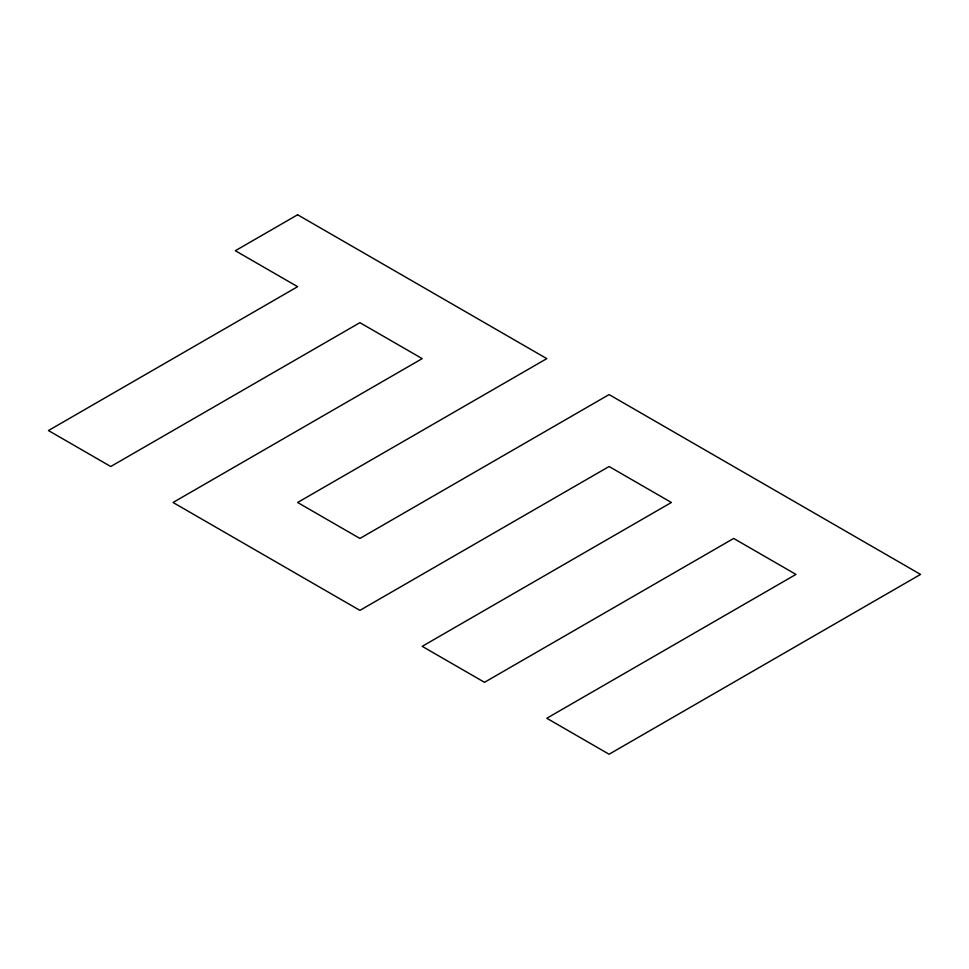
<?xml version="1.0" encoding="UTF-8"?>
<svg xmlns="http://www.w3.org/2000/svg" width="969" height="969" viewBox="0 0 969 969"><rect width="100%" height="100%" fill="white"/><g stroke="black" fill="none" stroke-linecap="round" stroke-linejoin="round"><path stroke-width="1.45" d="M297.616 214.767L235.334 250.729L297.616 286.691L48.45 430.551L110.745 466.513L359.911 322.665L422.205 358.627L173.039 502.487L359.911 610.373L609.089 466.513L671.384 502.487L422.205 646.335L484.5 682.309L733.666 538.449L795.961 574.411L546.795 718.271L609.089 754.233L920.55 574.411L609.089 394.589L359.911 538.449L297.616 502.487L546.795 358.627L297.616 214.767"/></g></svg>
